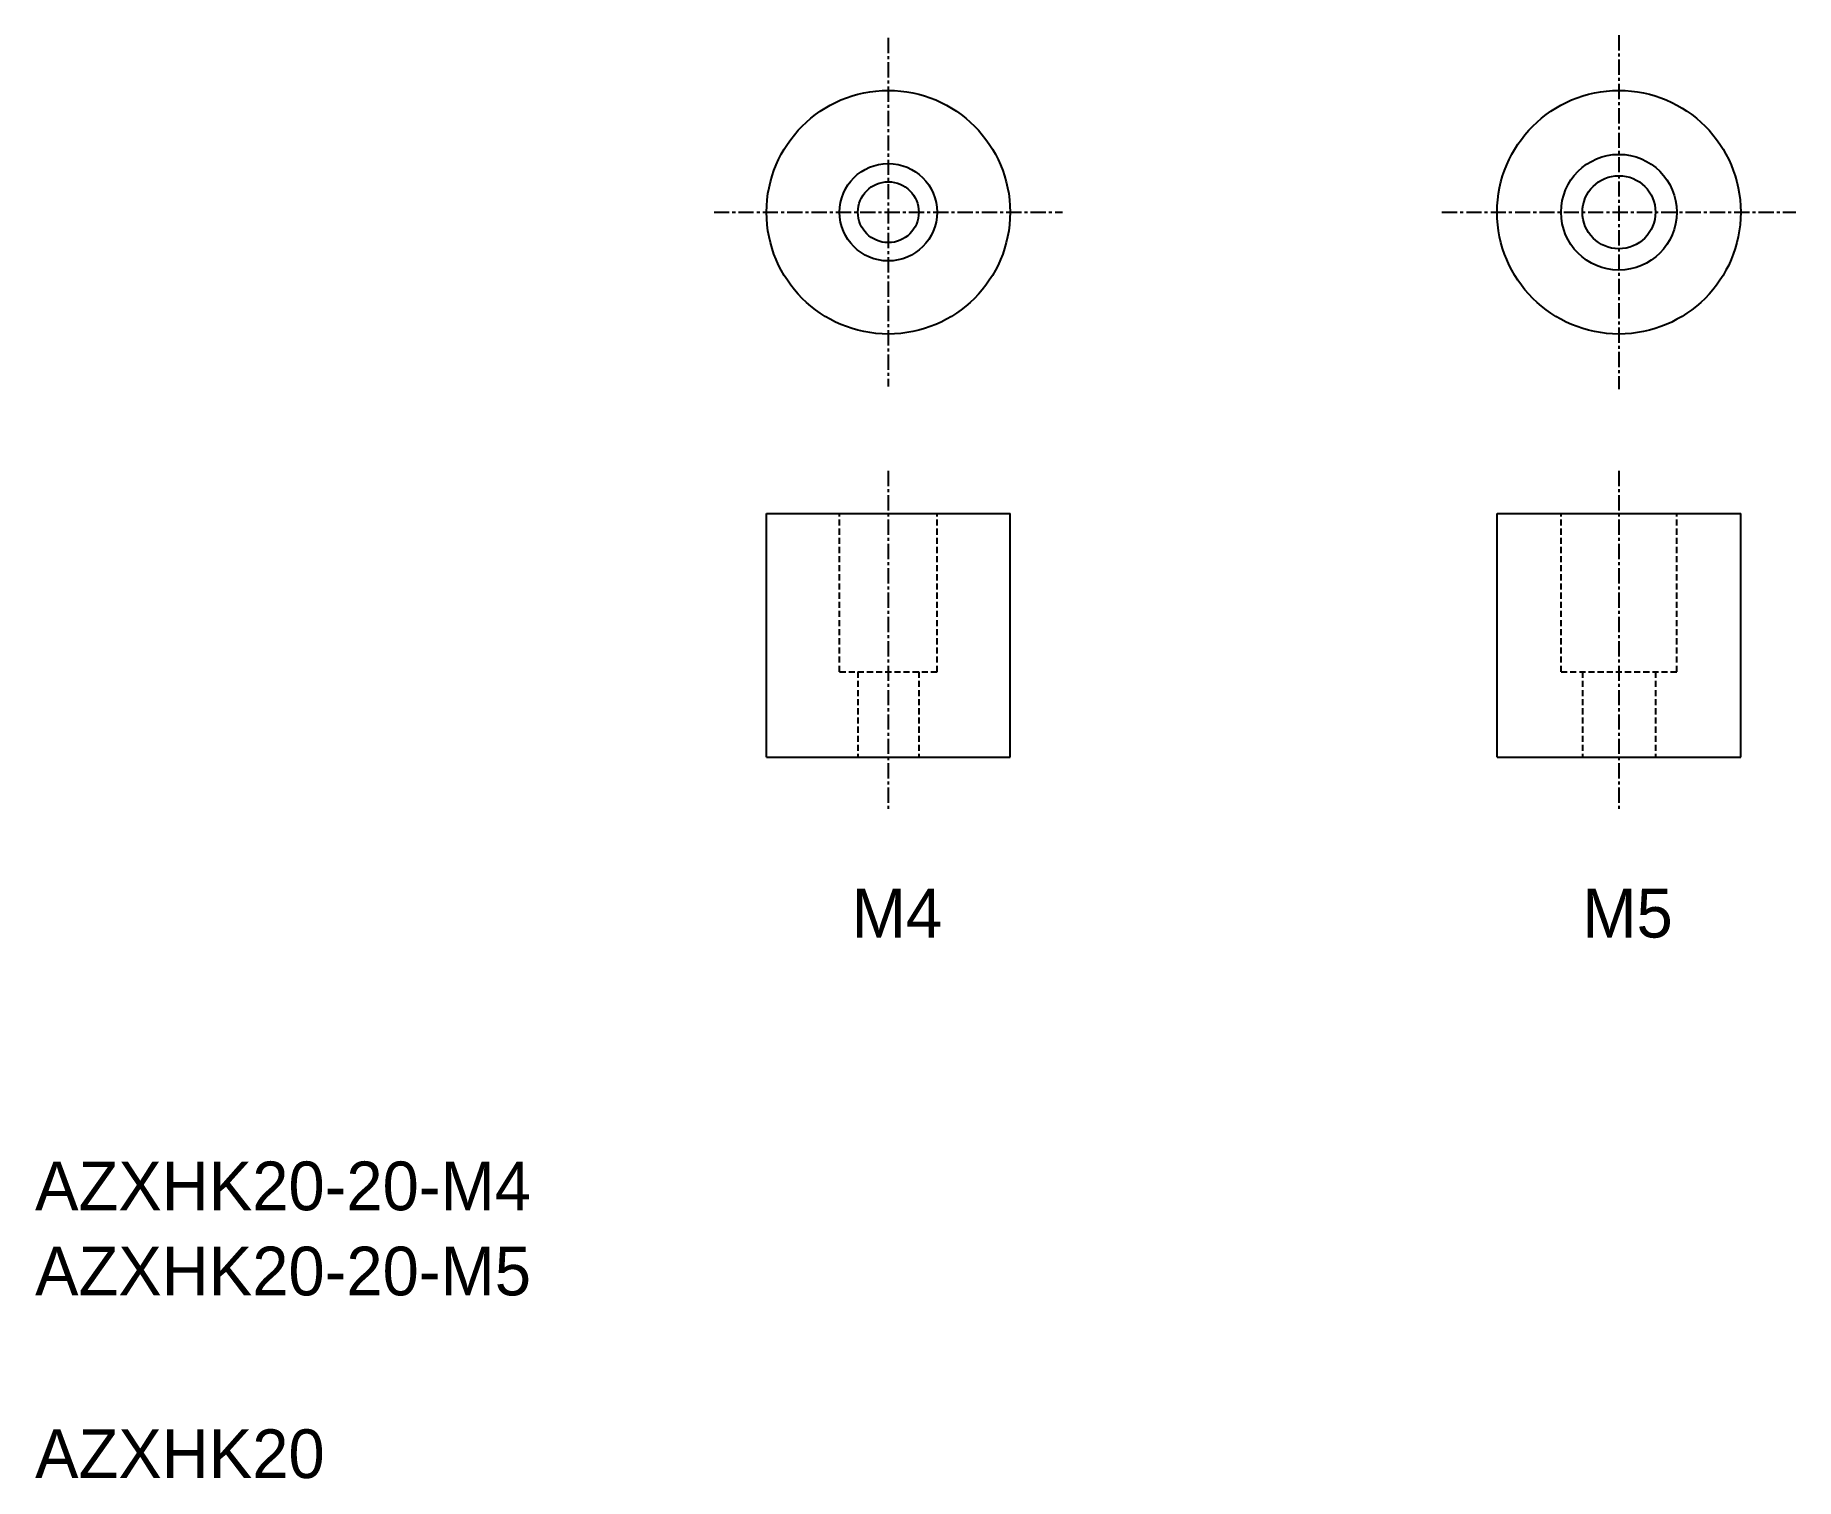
# Model space of a CAD drawing. Extents: x 10 to 155, y 10 to 128.
import ezdxf

# ---------------------------------------------------------------- set-up
doc = ezdxf.new("R2010")
doc.units = 0
doc.linetypes.add('CENTER', pattern=[2, 1.25, -0.25, 0.25, -0.25])
doc.linetypes.add('DASHED', pattern=[0.75, 0.5, -0.25])
doc.layers.get('0').update_dxf_attribs({"linetype": 'CONTINUOUS'})
doc.layers.add('CENTER', color=1, linetype='CENTER')

msp = doc.modelspace()

# ---------------------------------------------------------------- linework, layer by layer
at = {"color": 7, "linetype": 'CONTINUOUS'}
for p, q in [((70.07, 89.2), (90.07, 89.2)), ((70.07, 69.2), (70.07, 89.2)), ((90.07, 69.2), (90.07, 89.2)), ((130.07, 89.2), (150.07, 89.2)), ((130.07, 69.2), (130.07, 89.2)), ((150.07, 69.2), (150.07, 89.2)), ((70.07, 69.2), (90.07, 69.2)), ((130.07, 69.2), (150.07, 69.2))]:
    msp.add_line(p, q, dxfattribs=at)
at = {"color": 3, "linetype": 'DASHED'}
for p, q in [((76.07, 76.2), (76.07, 89.2)), ((84.07, 76.2), (84.07, 89.2)), ((135.32, 76.2), (135.32, 89.2)), ((144.82, 76.2), (144.82, 89.2)), ((76.07, 76.2), (84.07, 76.2)), ((77.57, 76.2), (77.57, 69.2)), ((82.57, 76.2), (82.57, 69.2)), ((135.32, 76.2), (144.82, 76.2)), ((137.07, 76.2), (137.07, 69.2)), ((143.07, 76.2), (143.07, 69.2))]:
    msp.add_line(p, q, dxfattribs=at)
at = {"color": 7, "linetype": 'CONTINUOUS'}
for centre, radius in [((80.07, 113.93), 10), ((140.07, 113.93), 10), ((140.07, 113.93), 4.75), ((80.07, 113.93), 4), ((80.07, 113.93), 2.5), ((140.07, 113.93), 3)]:
    msp.add_circle(centre, radius, dxfattribs=at)
at = {"layer": 'CENTER', "color": 1, "linetype": 'CENTER'}
for p, q in [((80.07, 128.24), (80.07, 99.62)), ((140.07, 128.46), (140.07, 99.4)), ((65.76, 113.93), (94.38, 113.93)), ((125.54, 113.93), (154.6, 113.93)), ((80.07, 92.7), (80.07, 64.74)), ((140.07, 92.7), (140.07, 64.74))]:
    msp.add_line(p, q, dxfattribs=at)

# ---------------------------------------------------------------- texts
at = {"color": 7, "linetype": 'CONTINUOUS'}
for s, p in [('M4', (77.06, 54.38)), ('M5', (137.06, 54.38)), ('AZXHK20-20-M4', (10, 31.99)), ('AZXHK20-20-M5', (10, 25)), ('AZXHK20', (10, 10))]:
    msp.add_text(s, height=4, dxfattribs=at).set_placement(p)

doc.saveas('drawing.dxf')
